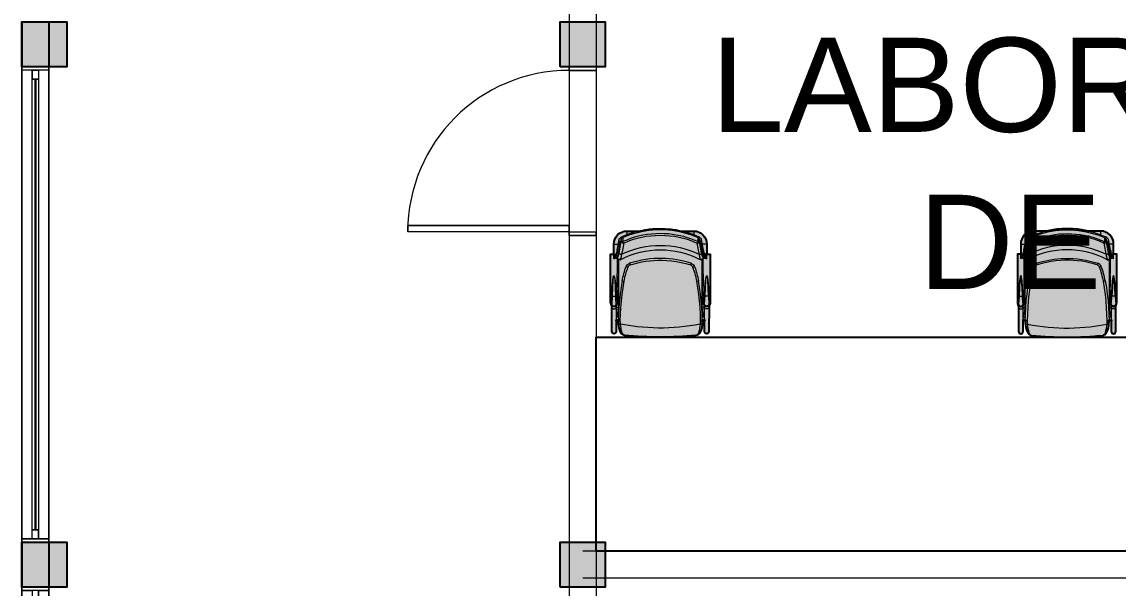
# Model space of a CAD drawing. Header units: metres. Extents: x 512 to 829, y -209 to 245.
# Drawn here: x 703.01 to 709.16, y -154.33 to -151.15 of the extents above; entities that cross this region are included whole.
import ezdxf

# ---------------------------------------------------------------- set-up
doc = ezdxf.new("R2010")
doc.units = ezdxf.units.M
doc.header["$LTSCALE"] = 0.508
doc.set_wipeout_variables(frame=1)
doc.header["$PDSIZE"] = -2
doc.layers.get('0').update_dxf_attribs({"lineweight": 15})
for name, color, linetype, lineweight in [('AMB-NOVOS', 10, 'Continuous', 15), ('None', 7, 'Continuous', 5), ('NãoImprimir', 7, 'Continuous', 5), ('Peitoris', 2, 'Continuous', 5), ('Telhado-Princ', 7, 'Continuous', 5)]:
    doc.layers.add(name, color=color, linetype=linetype, lineweight=lineweight)
doc.layers.add('MB-ARQ-MOBILIÁRIO 02', color=2, linetype='Continuous')
doc.layers.add('MB-ARQ-MOBILIÁRIO-CADEIRAS', color=7, linetype='Continuous')
doc.layers.add('MB-ARQ-MOBILIÁRIO-CADEIRAS-02', color=7, linetype='Continuous', true_color=0x747474)

# ---------------------------------------------------------------- blocks, each defined once
blk = doc.blocks.new('Grupo-3977')
at = {"color": 7, "linetype": 'Continuous', "lineweight": 5}
for points in [[(-1.325, 0.075), (-1.30595, 0.075), (-1.30595, -0.075), (-1.325, -0.075)], [(1.30595, 0.075), (1.325, 0.075), (1.325, -0.075), (1.30595, -0.075)]]:
    blk.add_wipeout(points, dxfattribs=at).dxf.layer = 'None'
at = {"layer": 'None', "color": 7, "linetype": 'Continuous', "lineweight": 5}
for points in [[(-1.325, 0.075), (-1.30595, 0.075), (-1.30595, -0.075), (-1.325, -0.075)], [(1.30595, 0.075), (1.325, 0.075), (1.325, -0.075), (1.30595, -0.075)]]:
    blk.add_lwpolyline(points, close=True, dxfattribs=at)
blk = doc.blocks.new('Grupo-3978')
at = {"layer": 'None', "color": 7}
blk.add_blockref('Grupo-3977', (0, 0), dxfattribs=at)
at = {"layer": 'None', "color": 7, "linetype": 'Continuous', "lineweight": 5}
for p, q in [((-1.325, 0.075), (-1.30595, 0.075)), ((-1.30595, 0.075), (-1.30595, -0.075)), ((1.325, 0.075), (1.30595, 0.075)), ((1.30595, 0.075), (1.30595, -0.075)), ((-1.325, -0.075), (-1.30595, -0.075)), ((1.325, -0.075), (1.30595, -0.075))]:
    blk.add_line(p, q, dxfattribs=at)
blk = doc.blocks.new('Grupo-3979')
at = {"layer": 'None', "color": 7, "linetype": 'Continuous', "lineweight": 5}
for p, q in [((-1.3059, 0.0175), (-1.3059, -0.0175)), ((1.3059, 0.0175), (1.3059, -0.0175))]:
    blk.add_line(p, q, dxfattribs=at)
blk = doc.blocks.new('Grupo-3980')
at = {"color": 7, "linetype": 'Continuous', "lineweight": 5}
for points in [[(-1.3059, 0.0175), (-1.2551, 0.0175), (-1.2551, -0.0175), (-1.3059, -0.0175)], [(1.2551, 0.0175), (1.3059, 0.0175), (1.3059, -0.0175), (1.2551, -0.0175)]]:
    blk.add_wipeout(points, dxfattribs=at).dxf.layer = 'None'
at = {"layer": 'None', "color": 7, "linetype": 'Continuous', "lineweight": 5}
for points in [[(-1.3059, 0.0175), (-1.2551, 0.0175), (-1.2551, -0.0175), (-1.3059, -0.0175)], [(1.2551, 0.0175), (1.3059, 0.0175), (1.3059, -0.0175), (1.2551, -0.0175)]]:
    blk.add_lwpolyline(points, close=True, dxfattribs=at)
blk = doc.blocks.new('Grupo-3981')
at = {"layer": 'None', "color": 7}
blk.add_blockref('Grupo-3979', (0, 0), dxfattribs=at)
at = {"color": 7, "linetype": 'Continuous', "lineweight": 5}
blk.add_wipeout([(-1.2551, 0.0175), (1.2551, 0.0175), (1.2551, -0.0175), (-1.2551, -0.0175)], dxfattribs=at).dxf.layer = 'None'
at = {"layer": 'None', "color": 7, "linetype": 'Continuous', "lineweight": 5}
blk.add_lwpolyline([(-1.2551, 0.0175), (1.2551, 0.0175), (1.2551, -0.0175), (-1.2551, -0.0175)], close=True, dxfattribs=at)
at = {"layer": 'None', "color": 7}
blk.add_blockref('Grupo-3980', (0, 0), dxfattribs=at)
at = {"layer": 'None', "color": 7, "linetype": 'Continuous', "lineweight": 5}
for p, q in [((-1.3059, 0.0175), (-1.2551, 0.0175)), ((-1.2551, 0.0175), (-1.2551, -0.0175)), ((1.3059, 0.0175), (1.2551, 0.0175)), ((1.2551, 0.0175), (1.2551, -0.0175)), ((-1.3059, -0.0175), (-1.2551, -0.0175)), ((1.3059, -0.0175), (1.2551, -0.0175))]:
    blk.add_line(p, q, dxfattribs=at)
blk = doc.blocks.new('Grupo-3982')
at = {"color": 7, "linetype": 'Continuous', "lineweight": 9}
blk.add_wipeout([(-1.25515, 0.000635), (1.25515, 0.000635), (1.25515, -0.000635), (-1.25515, -0.000635)], dxfattribs=at).dxf.layer = 'None'
blk = doc.blocks.new('Grupo-3983')
at = {"layer": 'None', "color": 7}
blk.add_blockref('Grupo-3982', (0, 0), dxfattribs=at)
at = {"layer": 'None', "color": 7, "linetype": 'Continuous', "lineweight": 25}
for p, q in [((-1.25515, 0.000635), (1.25515, 0.000635)), ((-1.25515, -0.000635), (1.25515, -0.000635))]:
    blk.add_line(p, q, dxfattribs=at)
blk = doc.blocks.new('Grupo-3984')
at = {"layer": 'None', "color": 7, "linetype": 'Continuous', "lineweight": 20}
for p, q in [((1.325, 0.075), (-1.325, 0.075)), ((1.325, -0.075), (-1.325, -0.075))]:
    blk.add_line(p, q, dxfattribs=at)
blk = doc.blocks.new('Window (2D)-337')
at = {"color": 7, "linetype": 'Continuous', "lineweight": 5}
blk.add_wipeout([(-1.325, 0.075), (1.325, 0.075), (1.325, -0.075), (-1.325, -0.075)], dxfattribs=at).dxf.layer = 'None'
at = {"layer": 'None', "color": 7}
blk.add_blockref('Grupo-3978', (0, 0), dxfattribs=at)
at = {"layer": 'None', "color": 7, "linetype": 'Continuous', "lineweight": 5}
for p, q in [((-1.325, 0.075), (1.325, 0.075)), ((-1.325, -0.075), (1.325, -0.075))]:
    blk.add_line(p, q, dxfattribs=at)
at = {"layer": 'NãoImprimir', "linetype": 'Continuous'}
for p in [(-1.325, 0), (1.325, 0)]:
    blk.add_point(p, dxfattribs=at)
at = {"layer": 'Peitoris'}
blk.add_blockref('Grupo-3981', (0, 0), dxfattribs=at)
blk.add_blockref('Grupo-3983', (0, 0), dxfattribs=at)
at = {"layer": 'Telhado-Princ'}
blk.add_blockref('Grupo-3984', (0, 0), dxfattribs=at)
blk = doc.blocks.new('Grupo-3985')
at = {"color": 7, "linetype": 'Continuous', "lineweight": 5}
for points in [[(-1.325, 0.075), (-1.30595, 0.075), (-1.30595, -0.075), (-1.325, -0.075)], [(1.30595, 0.075), (1.325, 0.075), (1.325, -0.075), (1.30595, -0.075)]]:
    blk.add_wipeout(points, dxfattribs=at).dxf.layer = 'None'
at = {"layer": 'None', "color": 7, "linetype": 'Continuous', "lineweight": 5}
for points in [[(-1.325, 0.075), (-1.30595, 0.075), (-1.30595, -0.075), (-1.325, -0.075)], [(1.30595, 0.075), (1.325, 0.075), (1.325, -0.075), (1.30595, -0.075)]]:
    blk.add_lwpolyline(points, close=True, dxfattribs=at)
blk = doc.blocks.new('Grupo-3986')
at = {"layer": 'None', "color": 7}
blk.add_blockref('Grupo-3985', (0, 0), dxfattribs=at)
at = {"layer": 'None', "color": 7, "linetype": 'Continuous', "lineweight": 5}
for p, q in [((-1.325, 0.075), (-1.30595, 0.075)), ((-1.30595, 0.075), (-1.30595, -0.075)), ((1.325, 0.075), (1.30595, 0.075)), ((1.30595, 0.075), (1.30595, -0.075)), ((-1.325, -0.075), (-1.30595, -0.075)), ((1.325, -0.075), (1.30595, -0.075))]:
    blk.add_line(p, q, dxfattribs=at)
blk = doc.blocks.new('Grupo-3987')
at = {"layer": 'None', "color": 7, "linetype": 'Continuous', "lineweight": 5}
for p, q in [((-1.3059, 0.0175), (-1.3059, -0.0175)), ((1.3059, 0.0175), (1.3059, -0.0175))]:
    blk.add_line(p, q, dxfattribs=at)
blk = doc.blocks.new('Grupo-3988')
at = {"color": 7, "linetype": 'Continuous', "lineweight": 5}
for points in [[(-1.3059, 0.0175), (-1.2551, 0.0175), (-1.2551, -0.0175), (-1.3059, -0.0175)], [(1.2551, 0.0175), (1.3059, 0.0175), (1.3059, -0.0175), (1.2551, -0.0175)]]:
    blk.add_wipeout(points, dxfattribs=at).dxf.layer = 'None'
at = {"layer": 'None', "color": 7, "linetype": 'Continuous', "lineweight": 5}
for points in [[(-1.3059, 0.0175), (-1.2551, 0.0175), (-1.2551, -0.0175), (-1.3059, -0.0175)], [(1.2551, 0.0175), (1.3059, 0.0175), (1.3059, -0.0175), (1.2551, -0.0175)]]:
    blk.add_lwpolyline(points, close=True, dxfattribs=at)
blk = doc.blocks.new('Grupo-3989')
at = {"layer": 'None', "color": 7}
blk.add_blockref('Grupo-3987', (0, 0), dxfattribs=at)
at = {"color": 7, "linetype": 'Continuous', "lineweight": 5}
blk.add_wipeout([(-1.2551, 0.0175), (1.2551, 0.0175), (1.2551, -0.0175), (-1.2551, -0.0175)], dxfattribs=at).dxf.layer = 'None'
at = {"layer": 'None', "color": 7, "linetype": 'Continuous', "lineweight": 5}
blk.add_lwpolyline([(-1.2551, 0.0175), (1.2551, 0.0175), (1.2551, -0.0175), (-1.2551, -0.0175)], close=True, dxfattribs=at)
at = {"layer": 'None', "color": 7}
blk.add_blockref('Grupo-3988', (0, 0), dxfattribs=at)
at = {"layer": 'None', "color": 7, "linetype": 'Continuous', "lineweight": 5}
for p, q in [((-1.3059, 0.0175), (-1.2551, 0.0175)), ((-1.2551, 0.0175), (-1.2551, -0.0175)), ((1.3059, 0.0175), (1.2551, 0.0175)), ((1.2551, 0.0175), (1.2551, -0.0175)), ((-1.3059, -0.0175), (-1.2551, -0.0175)), ((1.3059, -0.0175), (1.2551, -0.0175))]:
    blk.add_line(p, q, dxfattribs=at)
blk = doc.blocks.new('Grupo-3990')
at = {"color": 7, "linetype": 'Continuous', "lineweight": 9}
blk.add_wipeout([(-1.25515, 0.000635), (1.25515, 0.000635), (1.25515, -0.000635), (-1.25515, -0.000635)], dxfattribs=at).dxf.layer = 'None'
blk = doc.blocks.new('Grupo-3991')
at = {"layer": 'None', "color": 7}
blk.add_blockref('Grupo-3990', (0, 0), dxfattribs=at)
at = {"layer": 'None', "color": 7, "linetype": 'Continuous', "lineweight": 25}
for p, q in [((-1.25515, 0.000635), (1.25515, 0.000635)), ((-1.25515, -0.000635), (1.25515, -0.000635))]:
    blk.add_line(p, q, dxfattribs=at)
blk = doc.blocks.new('Grupo-3992')
at = {"layer": 'None', "color": 7, "linetype": 'Continuous', "lineweight": 20}
for p, q in [((1.325, 0.075), (-1.325, 0.075)), ((1.325, -0.075), (-1.325, -0.075))]:
    blk.add_line(p, q, dxfattribs=at)
blk = doc.blocks.new('Window (2D)-338')
at = {"color": 7, "linetype": 'Continuous', "lineweight": 5}
blk.add_wipeout([(-1.325, 0.075), (1.325, 0.075), (1.325, -0.075), (-1.325, -0.075)], dxfattribs=at).dxf.layer = 'None'
at = {"layer": 'None', "color": 7}
blk.add_blockref('Grupo-3986', (0, 0), dxfattribs=at)
at = {"layer": 'None', "color": 7, "linetype": 'Continuous', "lineweight": 5}
for p, q in [((-1.325, 0.075), (1.325, 0.075)), ((-1.325, -0.075), (1.325, -0.075))]:
    blk.add_line(p, q, dxfattribs=at)
at = {"layer": 'NãoImprimir', "linetype": 'Continuous'}
for p in [(-1.325, 0), (1.325, 0)]:
    blk.add_point(p, dxfattribs=at)
at = {"layer": 'Peitoris'}
blk.add_blockref('Grupo-3989', (0, 0), dxfattribs=at)
blk.add_blockref('Grupo-3991', (0, 0), dxfattribs=at)
at = {"layer": 'Telhado-Princ'}
blk.add_blockref('Grupo-3992', (0, 0), dxfattribs=at)
blk = doc.blocks.new('Grupo-4129')
at = {"layer": 'None', "color": 7, "linetype": 'Continuous', "lineweight": 5}
for p, q in [((-0.47, 0.075), (-0.47, -0.075)), ((0.47, 0.075), (0.47, -0.075))]:
    blk.add_line(p, q, dxfattribs=at)
blk = doc.blocks.new('Grupo-4130')
at = {"layer": 'None', "color": 7, "linetype": 'Continuous', "lineweight": 5}
for points in [[(-0.47, 0.075), (-0.45, 0.075), (-0.45, -0.075), (-0.47, -0.075)], [(0.45, 0.075), (0.47, 0.075), (0.47, -0.075), (0.45, -0.075)]]:
    blk.add_lwpolyline(points, close=True, dxfattribs=at)
blk = doc.blocks.new('Grupo-4131')
at = {"layer": 'None', "color": 7, "linetype": 'Continuous', "lineweight": 5}
for p, q in [((-0.47, 0.075), (-0.45, 0.075)), ((-0.45, 0.075), (-0.45, -0.075)), ((0.47, 0.075), (0.45, 0.075)), ((0.45, 0.075), (0.45, -0.075)), ((-0.47, -0.075), (-0.45, -0.075)), ((0.47, -0.075), (0.45, -0.075))]:
    blk.add_line(p, q, dxfattribs=at)
at = {"layer": 'None', "color": 7}
for name in ['Grupo-4129', 'Grupo-4130']:
    blk.add_blockref(name, (0, 0), dxfattribs=at)
blk = doc.blocks.new('Grupo-4132')
at = {"layer": 'None', "color": 7, "linetype": 'Continuous', "lineweight": 5}
blk.add_arc((-0.45, 0.075), 0.9, 0, 90, dxfattribs=at)
blk = doc.blocks.new('Grupo-4133')
at = {"layer": 'None', "color": 7, "linetype": 'Continuous', "lineweight": 5}
blk.add_lwpolyline([(-0.45, 0.075), (-0.45, 0.975), (-0.415, 0.975), (-0.415, 0.075)], close=True, dxfattribs=at)
blk = doc.blocks.new('Grupo-4134')
at = {"layer": 'None', "color": 7, "linetype": 'Continuous', "lineweight": 5}
for p, q in [((-0.45, 0.075), (-0.45, 0.975)), ((-0.45, 0.975), (-0.415, 0.975)), ((-0.415, 0.075), (-0.415, 0.975)), ((-0.45, 0.075), (-0.415, 0.075))]:
    blk.add_line(p, q, dxfattribs=at)
at = {"layer": 'None', "color": 7}
blk.add_blockref('Grupo-4133', (0, 0), dxfattribs=at)
blk = doc.blocks.new('Grupo-4135')
at = {"layer": 'Peitoris', "color": 7}
blk.add_blockref('Grupo-4134', (0, 0), dxfattribs=at)
blk = doc.blocks.new('Grupo-4136')
at = {"layer": 'None', "color": 7, "linetype": 'Continuous', "lineweight": 5}
for p, q in [((0.47, 0.075), (-0.47, 0.075)), ((0.47, -0.075), (-0.47, -0.075))]:
    blk.add_line(p, q, dxfattribs=at)
blk = doc.blocks.new('Door (2D)-146')
at = {"layer": 'NãoImprimir', "color": 7, "linetype": 'Continuous', "lineweight": 5}
for p in [(-0.47, 0), (0.47, 0)]:
    blk.add_point(p, dxfattribs=at)
at = {"layer": 'None', "color": 7}
for name in ['Grupo-4135', 'Grupo-4131']:
    blk.add_blockref(name, (0, 0), dxfattribs=at)
at = {"layer": 'Peitoris', "color": 7}
blk.add_blockref('Grupo-4132', (0, 0), dxfattribs=at)
at = {"layer": 'Telhado-Princ', "color": 7}
blk.add_blockref('Grupo-4136', (0, 0), dxfattribs=at)
blk = doc.blocks.new('TECTON FIXA')
h = blk.add_hatch(color=256)
edge = h.paths.add_edge_path()
edge.add_line((-0.2473, 0.0321), (-0.2473, 0.0928))
edge.add_line((-0.2473, 0.0928), (-0.2348, 0.0968))
edge.add_line((-0.2348, 0.0968), (-0.2348, 0.0817))
edge.add_arc((-0.105, 0.0817), 0.1298, 180, 204.52049)
edge.add_arc((-0.1939, 0.0412), 0.0321, 204.52049, 259.94079)
edge.add_arc((-0.002, 2.0405), 2.0405, 264.44547, 275.71592)
edge.add_arc((0.196, 0.0391), 0.0294, 280.22059, 337.58541)
edge.add_arc((0.0809, 0.0865), 0.1539, 337.58541, 356.34652)
edge.add_line((0.2344, 0.0767), (0.2348, 0.0968))
edge.add_line((0.2348, 0.0968), (0.2473, 0.0928))
edge.add_line((0.2473, 0.0928), (0.2473, 0.0321))
edge.add_arc((0.26, 0.0321), 0.0127, 180, 360)
edge.add_line((0.2727, 0.0321), (0.2726, 0.1751))
edge.add_arc((0.299, 0.1752), 0.0264, 140.26598, 180.05265, ccw=False)
edge.add_line((0.2787, 0.192), (0.279, 0.4651))
edge.add_line((0.279, 0.4651), (0.26, 0.4651))
edge.add_line((0.26, 0.4651), (0.2604, 0.5221))
edge.add_arc((0.1881, 0.5226), 0.0723, 359.64528, 450.35472)
edge.add_line((0.1877, 0.5948), (0.1189, 0.5944))
edge.add_arc((0, 0.0855), 0.5226, 76.84676, 102.97923)
edge.add_line((-0.1174, 0.5948), (-0.1877, 0.5948))
edge.add_arc((-0.1877, 0.5221), 0.0727, 90, 180)
edge.add_line((-0.2604, 0.5221), (-0.26, 0.4651))
edge.add_line((-0.26, 0.4651), (-0.279, 0.4651))
edge.add_line((-0.279, 0.4651), (-0.2789, 0.1891))
edge.add_arc((-0.2605, 0.1891), 0.0185, 180.0184, 226.71001)
edge.add_line((-0.2731, 0.1757), (-0.2727, 0.0321))
edge.add_arc((-0.26, 0.0321), 0.0127, 180.16437, 360)
blk.add_lwpolyline([(-0.2727, 0.0321, 1), (-0.2473, 0.0321), (-0.2473, 0.0928), (-0.2348, 0.0968), (-0.2348, 0.0817, 0.107401), (-0.2231, 0.0278, 0.246643), (-0.1995, 0.0096, 0.049216), (0.2012, 0.0101, 0.255663), (0.2231, 0.0278, 0.082044), (0.2344, 0.0767), (0.2348, 0.0968), (0.2473, 0.0928), (0.2473, 0.0321, 1), (0.2727, 0.0321), (0.2726, 0.1751, -0.175367), (0.2787, 0.192), (0.279, 0.4651), (0.26, 0.4651), (0.2604, 0.5221, 0.417845), (0.1877, 0.5948), (0.1189, 0.5944, 0.114521), (-0.1174, 0.5948), (-0.1877, 0.5948, 0.414214), (-0.2604, 0.5221), (-0.26, 0.4651), (-0.279, 0.4651), (-0.2789, 0.1891, 0.206597), (-0.2731, 0.1757), (-0.2727, 0.0321, 0.998567), (-0.2473, 0.0321), (-0.2473, 0.0928), (-0.2348, 0.0968)], format="xyb")
at = {"layer": 'MB-ARQ-MOBILIÁRIO-CADEIRAS', "linetype": 'Continuous', "lineweight": 15}
for p, q in [((-0.213, 0.5562), (-0.213, 0.5633)), ((-0.2098, 0.5579), (-0.2098, 0.5356)), ((-0.1174, 0.5948), (-0.1877, 0.5948)), ((-0.1877, 0.5948), (-0.1877, 0.5736)), ((0.1877, 0.5948), (0.1174, 0.5948)), ((0.1877, 0.5948), (0.1877, 0.5736)), ((0.2098, 0.5579), (0.2098, 0.5356)), ((0.213, 0.5562), (0.213, 0.5633)), ((-0.2604, 0.5221), (-0.2604, 0.4651)), ((-0.2604, 0.5221), (-0.2358, 0.5221)), ((-0.231, 0.5293), (-0.231, 0.5471)), ((-0.2188, 0.5499), (-0.2192, 0.5482)), ((-0.2192, 0.5482), (-0.2192, 0.5399)), ((-0.2188, 0.5356), (-0.2188, 0.5499)), ((-0.2188, 0.5356), (-0.2098, 0.5356)), ((0.2188, 0.5356), (0.2098, 0.5356)), ((0.2188, 0.5356), (0.2188, 0.5499)), ((0.2188, 0.5499), (0.2192, 0.5482)), ((0.2192, 0.5482), (0.2192, 0.5399)), ((0.231, 0.5293), (0.231, 0.5471)), ((0.2604, 0.5221), (0.2358, 0.5221)), ((0.2604, 0.4651), (0.2604, 0.5221)), ((-0.279, 0.4651), (-0.279, 0.3557)), ((-0.279, 0.4651), (-0.26, 0.4651)), ((-0.26, 0.44), (-0.26, 0.4651)), ((-0.26, 0.4651), (-0.2485, 0.4651)), ((-0.2532, 0.4441), (-0.2532, 0.4604)), ((-0.2498, 0.4455), (-0.2494, 0.4465)), ((-0.2498, 0.4455), (-0.2498, 0.4456)), ((-0.2492, 0.447), (-0.2494, 0.4466)), ((-0.2494, 0.4465), (-0.2494, 0.4466)), ((-0.2492, 0.4633), (-0.2492, 0.447)), ((-0.241, 0.3558), (-0.241, 0.442)), ((-0.241, 0.4415), (-0.2407, 0.4416)), ((-0.24, 0.4435), (-0.24, 0.4433)), ((-0.2395, 0.4452), (-0.2395, 0.4447)), ((-0.235, 0.1685), (-0.235, 0.4342)), ((-0.2229, 0.4344), (-0.2237, 0.434)), ((-0.2229, 0.4344), (-0.2215, 0.435)), ((0.2229, 0.4344), (0.2215, 0.435)), ((0.2229, 0.4344), (0.2237, 0.434)), ((0.235, 0.4343), (0.235, 0.1685)), ((0.2395, 0.4452), (0.2395, 0.4447)), ((0.24, 0.4433), (0.24, 0.4435)), ((0.241, 0.4415), (0.2407, 0.4416)), ((0.241, 0.442), (0.241, 0.3558)), ((0.26, 0.4651), (0.2485, 0.4651)), ((0.2492, 0.4633), (0.2492, 0.447)), ((0.2492, 0.447), (0.2494, 0.4466)), ((0.2494, 0.4465), (0.2494, 0.4466)), ((0.2498, 0.4455), (0.2494, 0.4465)), ((0.2498, 0.4455), (0.2498, 0.4456)), ((0.2532, 0.4441), (0.2532, 0.4604)), ((0.26, 0.44), (0.26, 0.4651)), ((0.279, 0.4651), (0.26, 0.4651)), ((0.279, 0.3557), (0.279, 0.4651)), ((-0.279, 0.3557), (-0.279, 0.3555)), ((-0.2787, 0.3449), (-0.2788, 0.3449)), ((-0.2412, 0.3449), (-0.2413, 0.3449)), ((-0.241, 0.3556), (-0.241, 0.3558)), ((0.2412, 0.3449), (0.2413, 0.3449)), ((0.2787, 0.3449), (0.2788, 0.3449)), ((0.279, 0.3557), (0.279, 0.3555)), ((-0.279, 0.2629), (-0.279, 0.1891)), ((-0.241, 0.1891), (-0.241, 0.2625)), ((0.241, 0.2625), (0.241, 0.1891)), ((0.279, 0.1891), (0.279, 0.2629)), ((-0.279, 0.1891), (-0.2789, 0.1891)), ((-0.2688, 0.2306), (-0.2512, 0.2306)), ((-0.2411, 0.1891), (-0.241, 0.1891)), ((0.2411, 0.1891), (0.241, 0.1891)), ((0.2688, 0.2306), (0.2512, 0.2306)), ((0.279, 0.1891), (0.2789, 0.1891)), ((-0.2727, 0.1752), (-0.2727, 0.1691)), ((-0.2727, 0.1691), (-0.2727, 0.0321)), ((-0.2473, 0.1691), (-0.2473, 0.1751)), ((-0.2473, 0.1034), (-0.2473, 0.1691)), ((-0.2473, 0.1685), (-0.235, 0.1685)), ((-0.2473, 0.1596), (-0.2359, 0.1576)), ((-0.2442, 0.1108), (-0.2359, 0.1576)), ((0.2473, 0.1685), (0.235, 0.1685)), ((0.2473, 0.1596), (0.2359, 0.1576)), ((0.2359, 0.1576), (0.2442, 0.1108)), ((0.2473, 0.1752), (0.2473, 0.1691)), ((0.2473, 0.1691), (0.2473, 0.1034)), ((0.2727, 0.1691), (0.2727, 0.1751)), ((0.2727, 0.0321), (0.2727, 0.1691)), ((-0.2504, 0.0918), (-0.2348, 0.0968)), ((-0.2473, 0.1097), (-0.2344, 0.1139)), ((-0.2473, 0.1096), (-0.2344, 0.1138)), ((-0.2473, 0.0321), (-0.2473, 0.0929)), ((-0.235, 0.0891), (-0.235, 0.0883)), ((0.2473, 0.1097), (0.2344, 0.1139)), ((0.2473, 0.1096), (0.2344, 0.1138)), ((0.2504, 0.0918), (0.2348, 0.0968)), ((0.235, 0.0883), (0.235, 0.0891)), ((0.2473, 0.093), (0.2473, 0.0321)), ((-0.2231, 0.0278), (-0.2231, 0.0285)), ((-0.1981, 0.0092), (-0.1981, 0.0093)), ((0.1981, 0.0092), (0.1981, 0.0093)), ((0.2231, 0.0278), (0.2231, 0.0285))]:
    blk.add_line(p, q, dxfattribs=at)
at = {"layer": 'MB-ARQ-MOBILIÁRIO-CADEIRAS', "linetype": 'Continuous', "lineweight": 15, "flags": 128}
for points in [[(-0.231, 0.5471), (-0.23, 0.5497), (-0.2282, 0.5524), (-0.2259, 0.5549), (-0.2231, 0.5573), (-0.2196, 0.5598), (-0.2156, 0.5621), (-0.213, 0.5633)], [(-0.2188, 0.5499), (-0.2183, 0.5512), (-0.2174, 0.5526), (-0.2163, 0.5538), (-0.2149, 0.555), (-0.2131, 0.5562), (-0.2111, 0.5573), (-0.2098, 0.5579)], [(-0.213, 0.5633), (-0.1931, 0.5716), (-0.1728, 0.5791), (-0.1523, 0.5857), (-0.1315, 0.5915), (-0.1098, 0.5966), (-0.0879, 0.6008), (-0.0659, 0.604), (-0.0438, 0.6063), (-0.0219, 0.6077), (0, 0.6082), (0.0216, 0.6077), (0.0432, 0.6064), (0.0648, 0.6042), (0.0862, 0.6011), (0.1081, 0.597), (0.1298, 0.5919), (0.1512, 0.586), (0.1724, 0.5792), (0.1929, 0.5717), (0.213, 0.5633)], [(-0.2098, 0.5579), (-0.1903, 0.566), (-0.1704, 0.5732), (-0.1503, 0.5797), (-0.1299, 0.5854), (-0.1087, 0.5903), (-0.0873, 0.5944), (-0.0658, 0.5976), (-0.0441, 0.5999), (-0.0221, 0.6013), (0, 0.6018), (0.0214, 0.6013), (0.0429, 0.6), (0.0642, 0.5978), (0.0854, 0.5947), (0.1071, 0.5907), (0.1286, 0.5857), (0.1499, 0.5798), (0.1709, 0.5731), (0.1905, 0.5659), (0.2098, 0.5579)], [(-0.2098, 0.5356), (-0.1906, 0.5437), (-0.1711, 0.5511), (-0.1513, 0.5576), (-0.1313, 0.5634), (-0.1104, 0.5685), (-0.0894, 0.5727), (-0.0681, 0.576), (-0.0468, 0.5785), (-0.0234, 0.5801), (0, 0.5806), (0.0246, 0.58), (0.0491, 0.5782), (0.0736, 0.5752), (0.0978, 0.5711), (0.1218, 0.5658), (0.1443, 0.5598), (0.1665, 0.5527), (0.1884, 0.5446), (0.2098, 0.5356)], [(0.2188, 0.5499), (0.2183, 0.5512), (0.2174, 0.5526), (0.2163, 0.5538), (0.2149, 0.555), (0.2131, 0.5562), (0.2111, 0.5573), (0.2098, 0.5579)], [(0.231, 0.5471), (0.23, 0.5497), (0.2282, 0.5524), (0.2259, 0.5549), (0.2231, 0.5573), (0.2196, 0.5598), (0.2156, 0.5621), (0.213, 0.5633)], [(-0.2427, 0.4875), (-0.2369, 0.5175), (-0.231, 0.5471)], [(-0.2419, 0.4736), (-0.2365, 0.5017), (-0.231, 0.5293)], [(-0.2256, 0.526), (-0.2263, 0.5221), (-0.2293, 0.5066), (-0.2362, 0.4704)], [(-0.2317, 0.4728), (-0.2257, 0.5037), (-0.2196, 0.5341)], [(-0.2313, 0.4728), (-0.2251, 0.5044), (-0.2188, 0.5356)], [(-0.231, 0.5293), (-0.2304, 0.5309), (-0.2292, 0.5326), (-0.2273, 0.5345), (-0.2247, 0.5366), (-0.2221, 0.5383), (-0.2192, 0.5399)], [(-0.2055, 0.5271), (-0.2075, 0.5268), (-0.2095, 0.5268), (-0.2116, 0.5272), (-0.2135, 0.528), (-0.2152, 0.5291), (-0.2166, 0.5304), (-0.2178, 0.532), (-0.2185, 0.5338), (-0.2188, 0.5356)], [(-0.2055, 0.5271), (-0.2073, 0.5176), (-0.2147, 0.4791), (-0.2174, 0.4646)], [(0.2055, 0.5271), (0.2075, 0.5268), (0.2095, 0.5268), (0.2116, 0.5272), (0.2135, 0.528), (0.2152, 0.5291), (0.2167, 0.5304), (0.2178, 0.532), (0.2185, 0.5338), (0.2188, 0.5356)], [(0.2055, 0.5271), (0.2073, 0.5176), (0.2147, 0.4791), (0.2174, 0.4646)], [(0.2313, 0.4728), (0.2251, 0.5044), (0.2188, 0.5356)], [(0.231, 0.5293), (0.2304, 0.5309), (0.2292, 0.5326), (0.2273, 0.5345), (0.2247, 0.5366), (0.2221, 0.5383), (0.2192, 0.5399)], [(0.2317, 0.4728), (0.2257, 0.5037), (0.2196, 0.5341)], [(0.2256, 0.526), (0.2263, 0.5221), (0.2293, 0.5066), (0.2362, 0.4704)], [(0.2427, 0.4875), (0.2369, 0.5175), (0.231, 0.5471)], [(0.2419, 0.4736), (0.2365, 0.5017), (0.231, 0.5293)], [(-0.2494, 0.4466), (-0.2496, 0.4462), (-0.2498, 0.4456)], [(-0.2494, 0.4465), (-0.2481, 0.4496), (-0.2468, 0.4532), (-0.2456, 0.4574), (-0.2437, 0.4649), (-0.2419, 0.4736)], [(-0.2435, 0.4431), (-0.2439, 0.442), (-0.244, 0.4412)], [(-0.244, 0.4412), (-0.2428, 0.4417), (-0.2417, 0.442), (-0.2411, 0.4421), (-0.241, 0.442)], [(-0.2362, 0.4704), (-0.2369, 0.4665), (-0.2384, 0.4594), (-0.24, 0.4532), (-0.2417, 0.4476), (-0.2435, 0.4431)], [(-0.24, 0.4433), (-0.2399, 0.4437), (-0.2395, 0.4447)], [(-0.24, 0.4433), (-0.24, 0.4429), (-0.2398, 0.4414), (-0.2394, 0.4398), (-0.2388, 0.4383), (-0.2379, 0.4368), (-0.2366, 0.4355), (-0.2352, 0.4344), (-0.2338, 0.4336), (-0.2323, 0.4331), (-0.2309, 0.4328), (-0.2295, 0.4327), (-0.2283, 0.4327), (-0.2272, 0.4329), (-0.2261, 0.4332), (-0.225, 0.4335), (-0.2237, 0.434), (-0.2237, 0.434)], [(-0.2395, 0.4452), (-0.2381, 0.4482), (-0.2368, 0.4519), (-0.2355, 0.4561), (-0.2342, 0.4611), (-0.2329, 0.4666), (-0.2317, 0.4728)], [(-0.2395, 0.4447), (-0.2381, 0.4477), (-0.2367, 0.4514), (-0.2353, 0.4557), (-0.234, 0.4608), (-0.2326, 0.4665), (-0.2313, 0.4728)], [(-0.2174, 0.4646), (-0.2192, 0.4642), (-0.2211, 0.4641), (-0.2231, 0.4643), (-0.2249, 0.4648), (-0.2266, 0.4657), (-0.2281, 0.4667), (-0.2294, 0.468), (-0.2304, 0.4695), (-0.231, 0.4711), (-0.2313, 0.4728)], [(-0.2248, 0.4359), (-0.2252, 0.435), (-0.2253, 0.4344), (-0.225, 0.434), (-0.2244, 0.4339), (-0.2229, 0.4344)], [(-0.2174, 0.4646), (-0.2182, 0.4599), (-0.2191, 0.4555), (-0.2204, 0.4494), (-0.2218, 0.4441), (-0.2233, 0.4395), (-0.2248, 0.4359)], [(-0.2237, 0.434), (-0.2228, 0.4344), (-0.2215, 0.4351)], [(-0.1722, 0.4145), (-0.1462, 0.4221), (-0.1199, 0.4285), (-0.0933, 0.4336), (-0.0728, 0.4366), (-0.0521, 0.4389), (-0.0314, 0.4405), (-0.0106, 0.4412), (0.0122, 0.4412), (0.0351, 0.4402), (0.0579, 0.4384), (0.0806, 0.4356), (0.1038, 0.4317), (0.1269, 0.4269), (0.1497, 0.4212), (0.1722, 0.4145)], [(0.1683, 0.4049), (0.1469, 0.4113), (0.1253, 0.4168), (0.1034, 0.4215), (0.0814, 0.4252), (0.0586, 0.4282), (0.0356, 0.4301), (0.0126, 0.4312), (-0.0104, 0.4312), (-0.0369, 0.4301), (-0.0633, 0.4277), (-0.0895, 0.424), (-0.1161, 0.4189), (-0.1424, 0.4126), (-0.1683, 0.4049)], [(0.2174, 0.4646), (0.2192, 0.4642), (0.2211, 0.4641), (0.2231, 0.4643), (0.2249, 0.4648), (0.2266, 0.4657), (0.2281, 0.4667), (0.2294, 0.468), (0.2304, 0.4695), (0.231, 0.4711), (0.2313, 0.4728)], [(0.2174, 0.4646), (0.2183, 0.4599), (0.2191, 0.4555), (0.2204, 0.4494), (0.2218, 0.4441), (0.2233, 0.4395), (0.2248, 0.4359)], [(0.2216, 0.4351), (0.2224, 0.4346), (0.2237, 0.434)], [(0.2248, 0.4359), (0.2252, 0.435), (0.2253, 0.4344), (0.225, 0.434), (0.2244, 0.4339), (0.2229, 0.4344)], [(0.2237, 0.434), (0.2249, 0.4335), (0.226, 0.4332), (0.2272, 0.4329), (0.2284, 0.4327), (0.2297, 0.4327), (0.2311, 0.4328), (0.2326, 0.4332), (0.2342, 0.4338), (0.2356, 0.4346), (0.2369, 0.4357), (0.2381, 0.4371), (0.2389, 0.4386), (0.2395, 0.4401), (0.2399, 0.4416), (0.24, 0.4431), (0.24, 0.4433)], [(0.2395, 0.4447), (0.2381, 0.4477), (0.2367, 0.4514), (0.2353, 0.4557), (0.234, 0.4608), (0.2326, 0.4665), (0.2313, 0.4728)], [(0.2395, 0.4452), (0.2381, 0.4482), (0.2368, 0.4519), (0.2355, 0.4561), (0.2342, 0.4611), (0.2329, 0.4666), (0.2317, 0.4728)], [(0.2362, 0.4704), (0.237, 0.4665), (0.2384, 0.4594), (0.24, 0.4532), (0.2417, 0.4476), (0.2435, 0.4431)], [(0.24, 0.4433), (0.2399, 0.4437), (0.2395, 0.4447)], [(0.244, 0.4412), (0.2428, 0.4417), (0.2417, 0.442), (0.2411, 0.4421), (0.241, 0.442)], [(0.2494, 0.4465), (0.2481, 0.4496), (0.2468, 0.4532), (0.2456, 0.4574), (0.2437, 0.4649), (0.2419, 0.4736)], [(0.2435, 0.4431), (0.2439, 0.442), (0.244, 0.4412)], [(0.2494, 0.4466), (0.2496, 0.4462), (0.2498, 0.4456)], [(-0.1722, 0.4145), (-0.172, 0.4144), (-0.1717, 0.4139), (-0.1713, 0.413), (-0.1708, 0.4118), (-0.1702, 0.4104), (-0.1696, 0.4087), (-0.1689, 0.4068), (-0.1683, 0.4049)], [(0.1722, 0.4145), (0.172, 0.4144), (0.1717, 0.4139), (0.1713, 0.413), (0.1708, 0.4118), (0.1702, 0.4104), (0.1696, 0.4087), (0.1689, 0.4068), (0.1683, 0.4049)], [(-0.279, 0.3555), (-0.279, 0.3541), (-0.2789, 0.351), (-0.2788, 0.348), (-0.2788, 0.3452), (-0.2788, 0.3449)], [(-0.279, 0.3555), (-0.279, 0.354), (-0.2789, 0.3511), (-0.2787, 0.3479), (-0.2787, 0.3461), (-0.2787, 0.3449)], [(-0.2788, 0.3449), (-0.2789, 0.3234), (-0.2789, 0.2973), (-0.279, 0.2795)], [(-0.2787, 0.3449), (-0.2788, 0.3197), (-0.2789, 0.2945), (-0.279, 0.2795)], [(-0.2413, 0.3449), (-0.2413, 0.3481), (-0.2411, 0.3513), (-0.241, 0.3539), (-0.241, 0.3556)], [(-0.241, 0.2808), (-0.2411, 0.2897), (-0.2412, 0.315), (-0.2413, 0.3449)], [(-0.2412, 0.3449), (-0.2412, 0.347), (-0.2411, 0.3498), (-0.241, 0.3526), (-0.241, 0.3556)], [(-0.241, 0.2808), (-0.2411, 0.3058), (-0.2412, 0.332), (-0.2412, 0.3449)], [(-0.235, 0.0909), (-0.234, 0.1283), (-0.2321, 0.1657), (-0.2291, 0.203), (-0.225, 0.2405), (-0.2199, 0.2778), (-0.2138, 0.315)], [(-0.2031, 0.3133), (-0.2091, 0.2767), (-0.2141, 0.24), (-0.2181, 0.2031), (-0.2212, 0.1658), (-0.2232, 0.1285), (-0.2242, 0.0912)], [(0.2242, 0.0912), (0.2232, 0.1283), (0.2212, 0.1653), (0.2182, 0.2023), (0.2142, 0.2394), (0.2091, 0.2765), (0.2031, 0.3133)], [(0.2138, 0.315), (0.2199, 0.2781), (0.225, 0.241), (0.229, 0.2038), (0.232, 0.1662), (0.234, 0.1286), (0.235, 0.0909)], [(0.2413, 0.3449), (0.2413, 0.3481), (0.2411, 0.3513), (0.241, 0.3539), (0.241, 0.3558)], [(0.2412, 0.3449), (0.2412, 0.3307), (0.2411, 0.3046), (0.241, 0.2806)], [(0.241, 0.2806), (0.2411, 0.2897), (0.2412, 0.315), (0.2413, 0.3449)], [(0.279, 0.3555), (0.279, 0.354), (0.2789, 0.3511), (0.2787, 0.3479), (0.2787, 0.3461), (0.2787, 0.3449)], [(0.2787, 0.3449), (0.2788, 0.3197), (0.2789, 0.2945), (0.279, 0.2794)], [(0.2788, 0.3449), (0.2788, 0.3462), (0.2789, 0.3489), (0.2789, 0.3518), (0.279, 0.3548), (0.279, 0.3555)], [(0.279, 0.2794), (0.279, 0.2936), (0.2789, 0.3197), (0.2788, 0.3449)], [(-0.279, 0.2795), (-0.279, 0.2693), (-0.279, 0.2629)], [(-0.241, 0.2625), (-0.241, 0.2645), (-0.241, 0.2808)], [(0.241, 0.2625), (0.241, 0.2645), (0.241, 0.2806)], [(0.279, 0.2794), (0.279, 0.2693), (0.279, 0.2629)], [(-0.2789, 0.1891), (-0.2784, 0.195), (-0.2776, 0.201), (-0.2765, 0.2072), (-0.2754, 0.2136), (-0.2741, 0.2221), (-0.2733, 0.2308)], [(-0.2789, 0.1891), (-0.2787, 0.1887), (-0.2783, 0.1883), (-0.2776, 0.188), (-0.2769, 0.1877), (-0.2759, 0.1874), (-0.2749, 0.1872), (-0.2737, 0.1871), (-0.2725, 0.187)], [(-0.2782, 0.184), (-0.2787, 0.186), (-0.2789, 0.1891)], [(-0.2688, 0.2306), (-0.2693, 0.2216), (-0.2702, 0.2126), (-0.2716, 0.1997), (-0.2722, 0.1933), (-0.2725, 0.187)], [(-0.2725, 0.187), (-0.2724, 0.1848), (-0.2719, 0.1828), (-0.2711, 0.1809), (-0.27, 0.1792), (-0.2686, 0.1777), (-0.267, 0.1764), (-0.2651, 0.1754), (-0.2631, 0.1748), (-0.2611, 0.1744), (-0.2589, 0.1744), (-0.2569, 0.1748), (-0.2549, 0.1754), (-0.253, 0.1764), (-0.2514, 0.1777), (-0.25, 0.1792), (-0.2488, 0.181), (-0.248, 0.1829), (-0.2476, 0.1849), (-0.2475, 0.187)], [(-0.2475, 0.187), (-0.248, 0.1956), (-0.2489, 0.2044), (-0.2503, 0.2174), (-0.2508, 0.224), (-0.2512, 0.2306)], [(-0.2475, 0.187), (-0.2463, 0.1871), (-0.2451, 0.1872), (-0.2441, 0.1874), (-0.2431, 0.1877), (-0.2423, 0.188), (-0.2417, 0.1883), (-0.2413, 0.1887), (-0.2411, 0.1891)], [(-0.2467, 0.2308), (-0.2462, 0.2245), (-0.2454, 0.2182), (-0.2443, 0.212), (-0.2432, 0.2058), (-0.2419, 0.1974), (-0.2411, 0.1891)], [(-0.2411, 0.1891), (-0.2413, 0.1861), (-0.2417, 0.1841)], [(0.2467, 0.2308), (0.2462, 0.2245), (0.2454, 0.2182), (0.2443, 0.212), (0.2432, 0.2058), (0.2419, 0.1974), (0.2411, 0.1891)], [(0.2475, 0.187), (0.2463, 0.1871), (0.2451, 0.1872), (0.2441, 0.1874), (0.2431, 0.1877), (0.2424, 0.188), (0.2417, 0.1883), (0.2413, 0.1887), (0.2411, 0.1891)], [(0.2411, 0.1891), (0.2413, 0.1861), (0.2418, 0.184)], [(0.2475, 0.187), (0.248, 0.1956), (0.2489, 0.2044), (0.2503, 0.2174), (0.2508, 0.224), (0.2512, 0.2306)], [(0.2725, 0.187), (0.2724, 0.1848), (0.2719, 0.1828), (0.2711, 0.1809), (0.27, 0.1792), (0.2686, 0.1777), (0.267, 0.1764), (0.2651, 0.1754), (0.2631, 0.1748), (0.2611, 0.1744), (0.2589, 0.1744), (0.2569, 0.1748), (0.2549, 0.1754), (0.253, 0.1764), (0.2514, 0.1777), (0.25, 0.1792), (0.2488, 0.181), (0.248, 0.1829), (0.2476, 0.1849), (0.2475, 0.187)], [(0.2688, 0.2306), (0.2693, 0.2216), (0.2702, 0.2126), (0.2716, 0.1997), (0.2722, 0.1933), (0.2725, 0.187)], [(0.2789, 0.1891), (0.2787, 0.1887), (0.2783, 0.1883), (0.2777, 0.188), (0.2769, 0.1877), (0.2759, 0.1874), (0.2749, 0.1872), (0.2737, 0.1871), (0.2725, 0.187)], [(0.2789, 0.1891), (0.2784, 0.195), (0.2776, 0.201), (0.2765, 0.2072), (0.2754, 0.2136), (0.2741, 0.2221), (0.2733, 0.2308)], [(0.2783, 0.1841), (0.2787, 0.186), (0.2789, 0.1891)], [(-0.2783, 0.184), (-0.2778, 0.1824), (-0.2768, 0.1803), (-0.2755, 0.1783), (-0.274, 0.1765), (-0.2722, 0.1749), (-0.2703, 0.1735), (-0.2682, 0.1724), (-0.2659, 0.1715), (-0.2635, 0.171), (-0.2611, 0.1707), (-0.2586, 0.1707), (-0.2562, 0.171), (-0.2538, 0.1716), (-0.2515, 0.1725), (-0.2494, 0.1737), (-0.2474, 0.1752), (-0.2457, 0.1768), (-0.2442, 0.1787), (-0.243, 0.1807), (-0.242, 0.1829), (-0.2417, 0.1841)], [(-0.2727, 0.1691), (-0.2726, 0.1676), (-0.2721, 0.1658), (-0.2713, 0.164), (-0.2702, 0.1624), (-0.2688, 0.1609), (-0.2671, 0.1597), (-0.2652, 0.1588), (-0.2632, 0.1582), (-0.2611, 0.1579), (-0.2589, 0.1579), (-0.2568, 0.1582), (-0.2548, 0.1588), (-0.2529, 0.1597), (-0.2512, 0.1609), (-0.2498, 0.1624), (-0.2487, 0.164), (-0.2479, 0.1658), (-0.2474, 0.1676), (-0.2473, 0.1691)], [(0.2417, 0.184), (0.2422, 0.1824), (0.2432, 0.1803), (0.2445, 0.1783), (0.246, 0.1765), (0.2478, 0.1749), (0.2497, 0.1735), (0.2518, 0.1724), (0.2541, 0.1715), (0.2565, 0.171), (0.2589, 0.1707), (0.2614, 0.1707), (0.2638, 0.171), (0.2662, 0.1716), (0.2685, 0.1725), (0.2706, 0.1737), (0.2726, 0.1751), (0.2743, 0.1768), (0.2758, 0.1787), (0.277, 0.1807), (0.278, 0.1829), (0.2783, 0.1841)], [(0.2727, 0.1691), (0.2726, 0.1676), (0.2721, 0.1658), (0.2713, 0.164), (0.2702, 0.1624), (0.2688, 0.1609), (0.2671, 0.1597), (0.2652, 0.1588), (0.2632, 0.1582), (0.2611, 0.1579), (0.2589, 0.1579), (0.2568, 0.1582), (0.2548, 0.1588), (0.2529, 0.1597), (0.2512, 0.1609), (0.2498, 0.1624), (0.2487, 0.164), (0.2479, 0.1658), (0.2474, 0.1676), (0.2473, 0.1691)], [(-0.2473, 0.1034), (-0.2475, 0.1012), (-0.2483, 0.0981), (-0.249, 0.0963), (-0.2498, 0.0946), (-0.2506, 0.0932), (-0.2509, 0.0923), (-0.2509, 0.0919), (-0.2506, 0.0918), (-0.2504, 0.0918)], [(-0.2341, 0.072), (-0.2348, 0.0814), (-0.235, 0.0909)], [(-0.2341, 0.072), (-0.2339, 0.072), (-0.2332, 0.0721), (-0.2322, 0.0722), (-0.2309, 0.0723), (-0.2292, 0.0725), (-0.2274, 0.0727), (-0.2254, 0.0729), (-0.2233, 0.0732)], [(-0.2242, 0.0912), (-0.224, 0.0822), (-0.2233, 0.0732)], [(-0.2233, 0.0732), (-0.1944, 0.0679), (-0.1653, 0.0633), (-0.1361, 0.0594), (-0.1066, 0.0562), (-0.0771, 0.0538), (-0.0474, 0.0521), (-0.0181, 0.0512), (0.0113, 0.0512), (0.0407, 0.0518), (0.0703, 0.0533), (0.0998, 0.0556), (0.1292, 0.0586), (0.1528, 0.0615), (0.1764, 0.065), (0.1999, 0.0688), (0.2233, 0.0732)], [(0.2233, 0.0732), (0.224, 0.0821), (0.2242, 0.0912)], [(0.2341, 0.072), (0.2339, 0.072), (0.2332, 0.0721), (0.2322, 0.0722), (0.2309, 0.0723), (0.2292, 0.0725), (0.2274, 0.0727), (0.2254, 0.0729), (0.2233, 0.0732)], [(0.235, 0.0909), (0.2348, 0.0814), (0.2341, 0.072)], [(0.2473, 0.1034), (0.2473, 0.1034), (0.2475, 0.1012), (0.2483, 0.0981), (0.249, 0.0963), (0.2498, 0.0946), (0.2506, 0.0932), (0.2509, 0.0923), (0.2509, 0.0919), (0.2506, 0.0918), (0.2504, 0.0918)], [(-0.2231, 0.0285), (-0.2226, 0.0275), (-0.2218, 0.0266), (-0.2209, 0.0259), (-0.2197, 0.0253), (-0.2185, 0.0248), (-0.2171, 0.0246), (-0.2157, 0.0245), (-0.2142, 0.0246)], [(-0.2142, 0.0246), (-0.2127, 0.0209), (-0.2109, 0.0178), (-0.2088, 0.0151), (-0.2059, 0.0125), (-0.2028, 0.0107), (-0.1995, 0.0096), (-0.1984, 0.0093), (-0.1981, 0.0093), (-0.1981, 0.0093), (-0.1981, 0.0093)], [(0.1981, 0.0093), (0.167, 0.0067), (0.1358, 0.0045), (0.0895, 0.0021), (0.0432, 0.0007), (-0.0033, 0.0003), (-0.0498, 0.0008), (-0.0869, 0.002), (-0.124, 0.0038), (-0.1611, 0.0062), (-0.1981, 0.0093)], [(-0.1981, 0.0092), (-0.168, 0.0066), (-0.1379, 0.0044), (-0.1076, 0.0027), (-0.0772, 0.0014), (-0.0543, 0.0007), (-0.0314, 0.0002)], [(-0.0314, 0.0002), (0, 0), (0.0314, 0.0002)], [(0.0314, 0.0002), (0.0543, 0.0007), (0.0772, 0.0014), (0.1075, 0.0027), (0.1378, 0.0044), (0.168, 0.0066), (0.1981, 0.0092)], [(0.1981, 0.0093), (0.1981, 0.0093), (0.1981, 0.0093), (0.1984, 0.0093), (0.1995, 0.0096), (0.2028, 0.0107), (0.2059, 0.0125), (0.2088, 0.0151), (0.2109, 0.0178), (0.2127, 0.0209), (0.2142, 0.0246)], [(0.2231, 0.0285), (0.2226, 0.0275), (0.2218, 0.0266), (0.2209, 0.0259), (0.2197, 0.0253), (0.2185, 0.0248), (0.2171, 0.0246), (0.2157, 0.0245), (0.2142, 0.0246)]]:
    blk.add_lwpolyline(points, dxfattribs=at)
at = {"layer": 'MB-ARQ-MOBILIÁRIO-CADEIRAS', "linetype": 'Continuous', "lineweight": 15}
for centre, radius, start, end in [((-0.1877, 0.5221), 0.0727, 90, 180), ((0, 0.0732), 0.4983, 65.64638, 114.35362), ((0.1877, 0.5221), 0.0727, 0, 90), ((-0.2269, 0.53), 0.00416, 188.57172, 288.717), ((-0.2102, 0.5209), 0.0162, 125.47556, 161.50118), ((-0.2532, 0.5396), 0.034, 350.65239, 0.5406), ((0, 0.0169), 0.4977, 64.09657, 115.90343), ((-0.1511, 0.5605), 0.0638, 202.97412, 211.48041), ((0.1511, 0.5605), 0.0638, 328.51959, 337.02588), ((0.2532, 0.5396), 0.034, 179.4594, 189.34761), ((0.2102, 0.5209), 0.0162, 18.49882, 54.52444), ((0.2269, 0.53), 0.00416, 251.283, 351.42828), ((-0.1961, 0.3364), 0.1217, 116.20472, 121.68373), ((0, 0.0169), 0.4965, 120.65807, 121.57512), ((-0.2584, 0.4718), 0.0125, 294.6433, 317.35376), ((-0.2612, 0.4591), 0.017, 298.14216, 314.85686), ((-0.2453, 0.4455), 0.00447, 179.27278, 287.26262), ((-0.2453, 0.4467), 0.00406, 182.26893, 297.61799), ((-0.3636, 0.5073), 0.1226, 338.98658, 350.71763), ((-0.2378, 0.4743), 0.00418, 189.2495, 291.42924), ((0, 0.0169), 0.4882, 119.43607, 119.54699), ((-0.2372, 0.4435), 0.00277, 143.53304, 180.52374), ((-0.2293, 0.445), 0.0101, 181.91965, 296.39265), ((0, 0.0169), 0.5113, 116.94349, 117.51638), ((0, 0.0169), 0.4732, 62.08285, 117.91715), ((0.2293, 0.445), 0.0101, 243.60735, 358.08035), ((0, 0.0169), 0.5113, 62.48362, 63.05651), ((0.2378, 0.4743), 0.00418, 248.57076, 350.7505), ((0.2372, 0.4435), 0.00277, 359.47626, 36.46696), ((0, 0.0169), 0.4882, 60.45301, 60.56313), ((0.3636, 0.5073), 0.1226, 189.28237, 201.01342), ((0.2453, 0.4467), 0.00406, 242.38201, 357.73107), ((0.2453, 0.4455), 0.00447, 252.73738, 0.72722), ((0.2584, 0.4718), 0.0125, 222.64624, 245.3567), ((0.2612, 0.4591), 0.017, 225.14314, 241.85784), ((0.1961, 0.3364), 0.1217, 58.31627, 63.79528), ((0, 0.0169), 0.4965, 58.42488, 59.34193), ((0.2233, 0.2369), 0.444, 158.90591, 169.86882), ((0.2253, 0.2368), 0.4351, 158.94258, 169.86186), ((-0.163, 0.3859), 0.0299, 107.77514, 158.90799), ((-0.2178, 0.3051), 0.0955, 67.18348, 73.66959), ((-0.1622, 0.386), 0.0199, 107.86207, 158.97992), ((0.1622, 0.386), 0.0199, 21.01967, 72.13834), ((0.163, 0.3859), 0.0299, 21.09206, 72.22482), ((0.2178, 0.3051), 0.0955, 106.33041, 112.81652), ((-0.2253, 0.2368), 0.4351, 10.13814, 21.05742), ((-0.2233, 0.2369), 0.444, 10.13118, 21.09409), ((-0.226, 0.2016), 0.1141, 78.41828, 83.8838), ((0.226, 0.2016), 0.1141, 96.1162, 101.58172), ((0.0864, 0.3477), 0.1549, 358.96724, 2.95018), ((-0.26, 0.1891), 0.019, 180, 195.19096), ((-0.2642, 0.384), 0.1535, 266.58394, 268.25825), ((-0.2558, 0.384), 0.1535, 271.74175, 273.41606), ((-0.26, 0.1891), 0.019, 344.78737, 0), ((0.26, 0.1891), 0.019, 180, 195.17115), ((0.2558, 0.384), 0.1535, 266.58394, 268.25825), ((0.2642, 0.384), 0.1535, 271.74175, 273.41606), ((0.26, 0.1891), 0.019, 344.77208, 0), ((-0.2977, 0.1685), 0.0627, 350, 0), ((0.2977, 0.1685), 0.0627, 180, 190), ((-0.2278, 0.0248), 0.0665, 86.87613, 96.22346), ((-0.0757, 0.0881), 0.1592, 179.93916, 202.23449), ((-0.0703, 0.0901), 0.1647, 186.31426, 201.9491), ((-0.0042, 0.0893), 0.2197, 184.2099, 197.12448), ((0.0044, 0.0892), 0.2195, 342.87006, 355.79556), ((0.0769, 0.0878), 0.1581, 337.70283, 0.15769), ((0.0704, 0.0901), 0.1647, 338.04858, 353.68806), ((0.2278, 0.0248), 0.0665, 83.77654, 93.12387), ((-0.26, 0.0321), 0.0127, 180, 0), ((-0.1945, 0.04), 0.0309, 201.72305, 263.29626), ((-0.1952, 0.0392), 0.0301, 202.06062, 264.60569), ((0.1945, 0.04), 0.0309, 276.70374, 338.27695), ((0.1952, 0.0391), 0.0301, 275.38662, 337.94707), ((0.26, 0.0321), 0.0127, 180, 0)]:
    blk.add_arc(centre, radius, start, end, dxfattribs=at)
for centre, ratio in [((-0.26, -0.0544), 0.047572), ((-0.26, -0.0546), 0.031548), ((0.26, -0.0544), 0.047572), ((0.26, -0.0546), 0.031548)]:
    blk.add_ellipse(centre, major_axis=(0, 0.3994), ratio=ratio, start_param=5.507673, end_param=7.058698, dxfattribs=at)

msp = doc.modelspace()

# ---------------------------------------------------------------- hatches: boundary and pattern name
at = {"layer": 'None', "linetype": 'Continuous', "lineweight": 0}
for points in [[(706.0323, -151.4047), (706.0323, -151.1532), (706.2838, -151.1532), (706.2838, -151.4047)], [(706.0323, -154.3218), (706.0323, -154.0703), (706.2838, -154.0703), (706.2838, -154.3218)]]:
    msp.add_hatch(color=255, dxfattribs=at).paths.add_polyline_path(points)

# ---------------------------------------------------------------- linework, layer by layer
at = {"layer": 'MB-ARQ-MOBILIÁRIO 02'}
msp.add_lwpolyline([(706.2335, -154.1206), (706.2335, -152.9206), (709.2335, -152.9206), (709.2335, -154.1206)], close=True, dxfattribs=at)
at = {"layer": 'None', "color": 7, "linetype": 'Continuous', "lineweight": 18}
for p, q in [((706.0826, -145.319), (706.0826, -154.0703)), ((706.2335, -145.319), (706.2335, -154.0703)), ((706.0826, -154.0703), (706.0826, -159.9045)), ((706.2335, -154.0703), (706.2335, -159.9045)), ((713.0485, -154.1206), (706.1581, -154.1206)), ((713.0485, -154.2715), (706.1581, -154.2715))]:
    msp.add_line(p, q, dxfattribs=at)
at = {"layer": 'None', "color": 7, "linetype": 'Continuous', "lineweight": 25}
for p, q in [((703.0147, -151.1532), (703.0147, -151.4047)), ((703.1655, -151.1532), (703.1655, -151.4047)), ((703.0147, -154.0703), (703.0147, -154.3218)), ((703.1655, -154.0703), (703.1655, -154.3218))]:
    msp.add_line(p, q, dxfattribs=at)
for points in [[(706.0323, -151.4047), (706.0323, -151.1532), (706.2838, -151.1532), (706.2838, -151.4047)], [(706.0323, -154.3218), (706.0323, -154.0703), (706.2838, -154.0703), (706.2838, -154.3218)]]:
    msp.add_lwpolyline(points, close=True, dxfattribs=at)

# ---------------------------------------------------------------- block references
at = {"layer": 'MB-ARQ-MOBILIÁRIO-CADEIRAS-02', "linetype": 'Continuous', "xscale": -1}
msp.add_blockref('TECTON FIXA', (706.5932, -152.9206), dxfattribs=at)
at = {"layer": 'MB-ARQ-MOBILIÁRIO-CADEIRAS-02', "linetype": 'Continuous'}
msp.add_blockref('TECTON FIXA', (708.8738, -152.9206), dxfattribs=at)
at = {"layer": 'None', "color": 7, "xscale": 1.005894640890275, "yscale": 1.005894640890275, "zscale": 1.005894640890275, "rotation": 90}
msp.add_blockref('Door (2D)-146', (706.1581, -151.8775), dxfattribs=at)

# ---------------------------------------------------------------- texts
at = {"layer": 'AMB-NOVOS', "linetype": 'Continuous', "lineweight": 0, "insert": (707.6074, -149.481), "char_height": 0.528095, "attachment_point": 1}
msp.add_mtext_dynamic_manual_height_columns('\\pi0.70038;{\\fArial|b0|i0|c0|p34;\\LN°:\\l 223\\P\\pi0.74109;\\LNOME: \\P\\pi-0.73116;\\lLABORATÓRIO \\P\\pi0.43363;DE ENG.  }', width=3.779715, gutter_width=1.5088, heights=[0], dxfattribs=at)

# ---------------------------------------------------------------- next in the draw order: block references
at = {"layer": 'None', "color": 7, "yscale": 1.005894640890275, "zscale": 1.005894640890275, "rotation": 270}
for name, p, xscale in [('Window (2D)-338', (703.0901, -152.7375), 1.005894640890275), ('Window (2D)-337', (703.0901, -155.6546), -1.005894640890275)]:
    msp.add_blockref(name, p, dxfattribs=dict(at, xscale=xscale))

# ---------------------------------------------------------------- next in the draw order: hatches: boundary and pattern name
at = {"layer": 'None', "linetype": 'Continuous', "lineweight": 0}
for points in [[(703.0147, -151.4047), (703.0147, -151.1532), (703.2661, -151.1532), (703.2661, -151.4047)], [(703.0147, -154.3218), (703.0147, -154.0703), (703.2661, -154.0703), (703.2661, -154.3218)]]:
    msp.add_hatch(color=255, dxfattribs=at).paths.add_polyline_path(points)

# ---------------------------------------------------------------- next in the draw order: linework, layer by layer
at = {"layer": 'None', "color": 7, "linetype": 'Continuous', "lineweight": 25}
for points in [[(703.0147, -151.4047), (703.0147, -151.1532), (703.2661, -151.1532), (703.2661, -151.4047)], [(703.0147, -154.3218), (703.0147, -154.0703), (703.2661, -154.0703), (703.2661, -154.3218)]]:
    msp.add_lwpolyline(points, close=True, dxfattribs=at)

doc.saveas('drawing.dxf')
